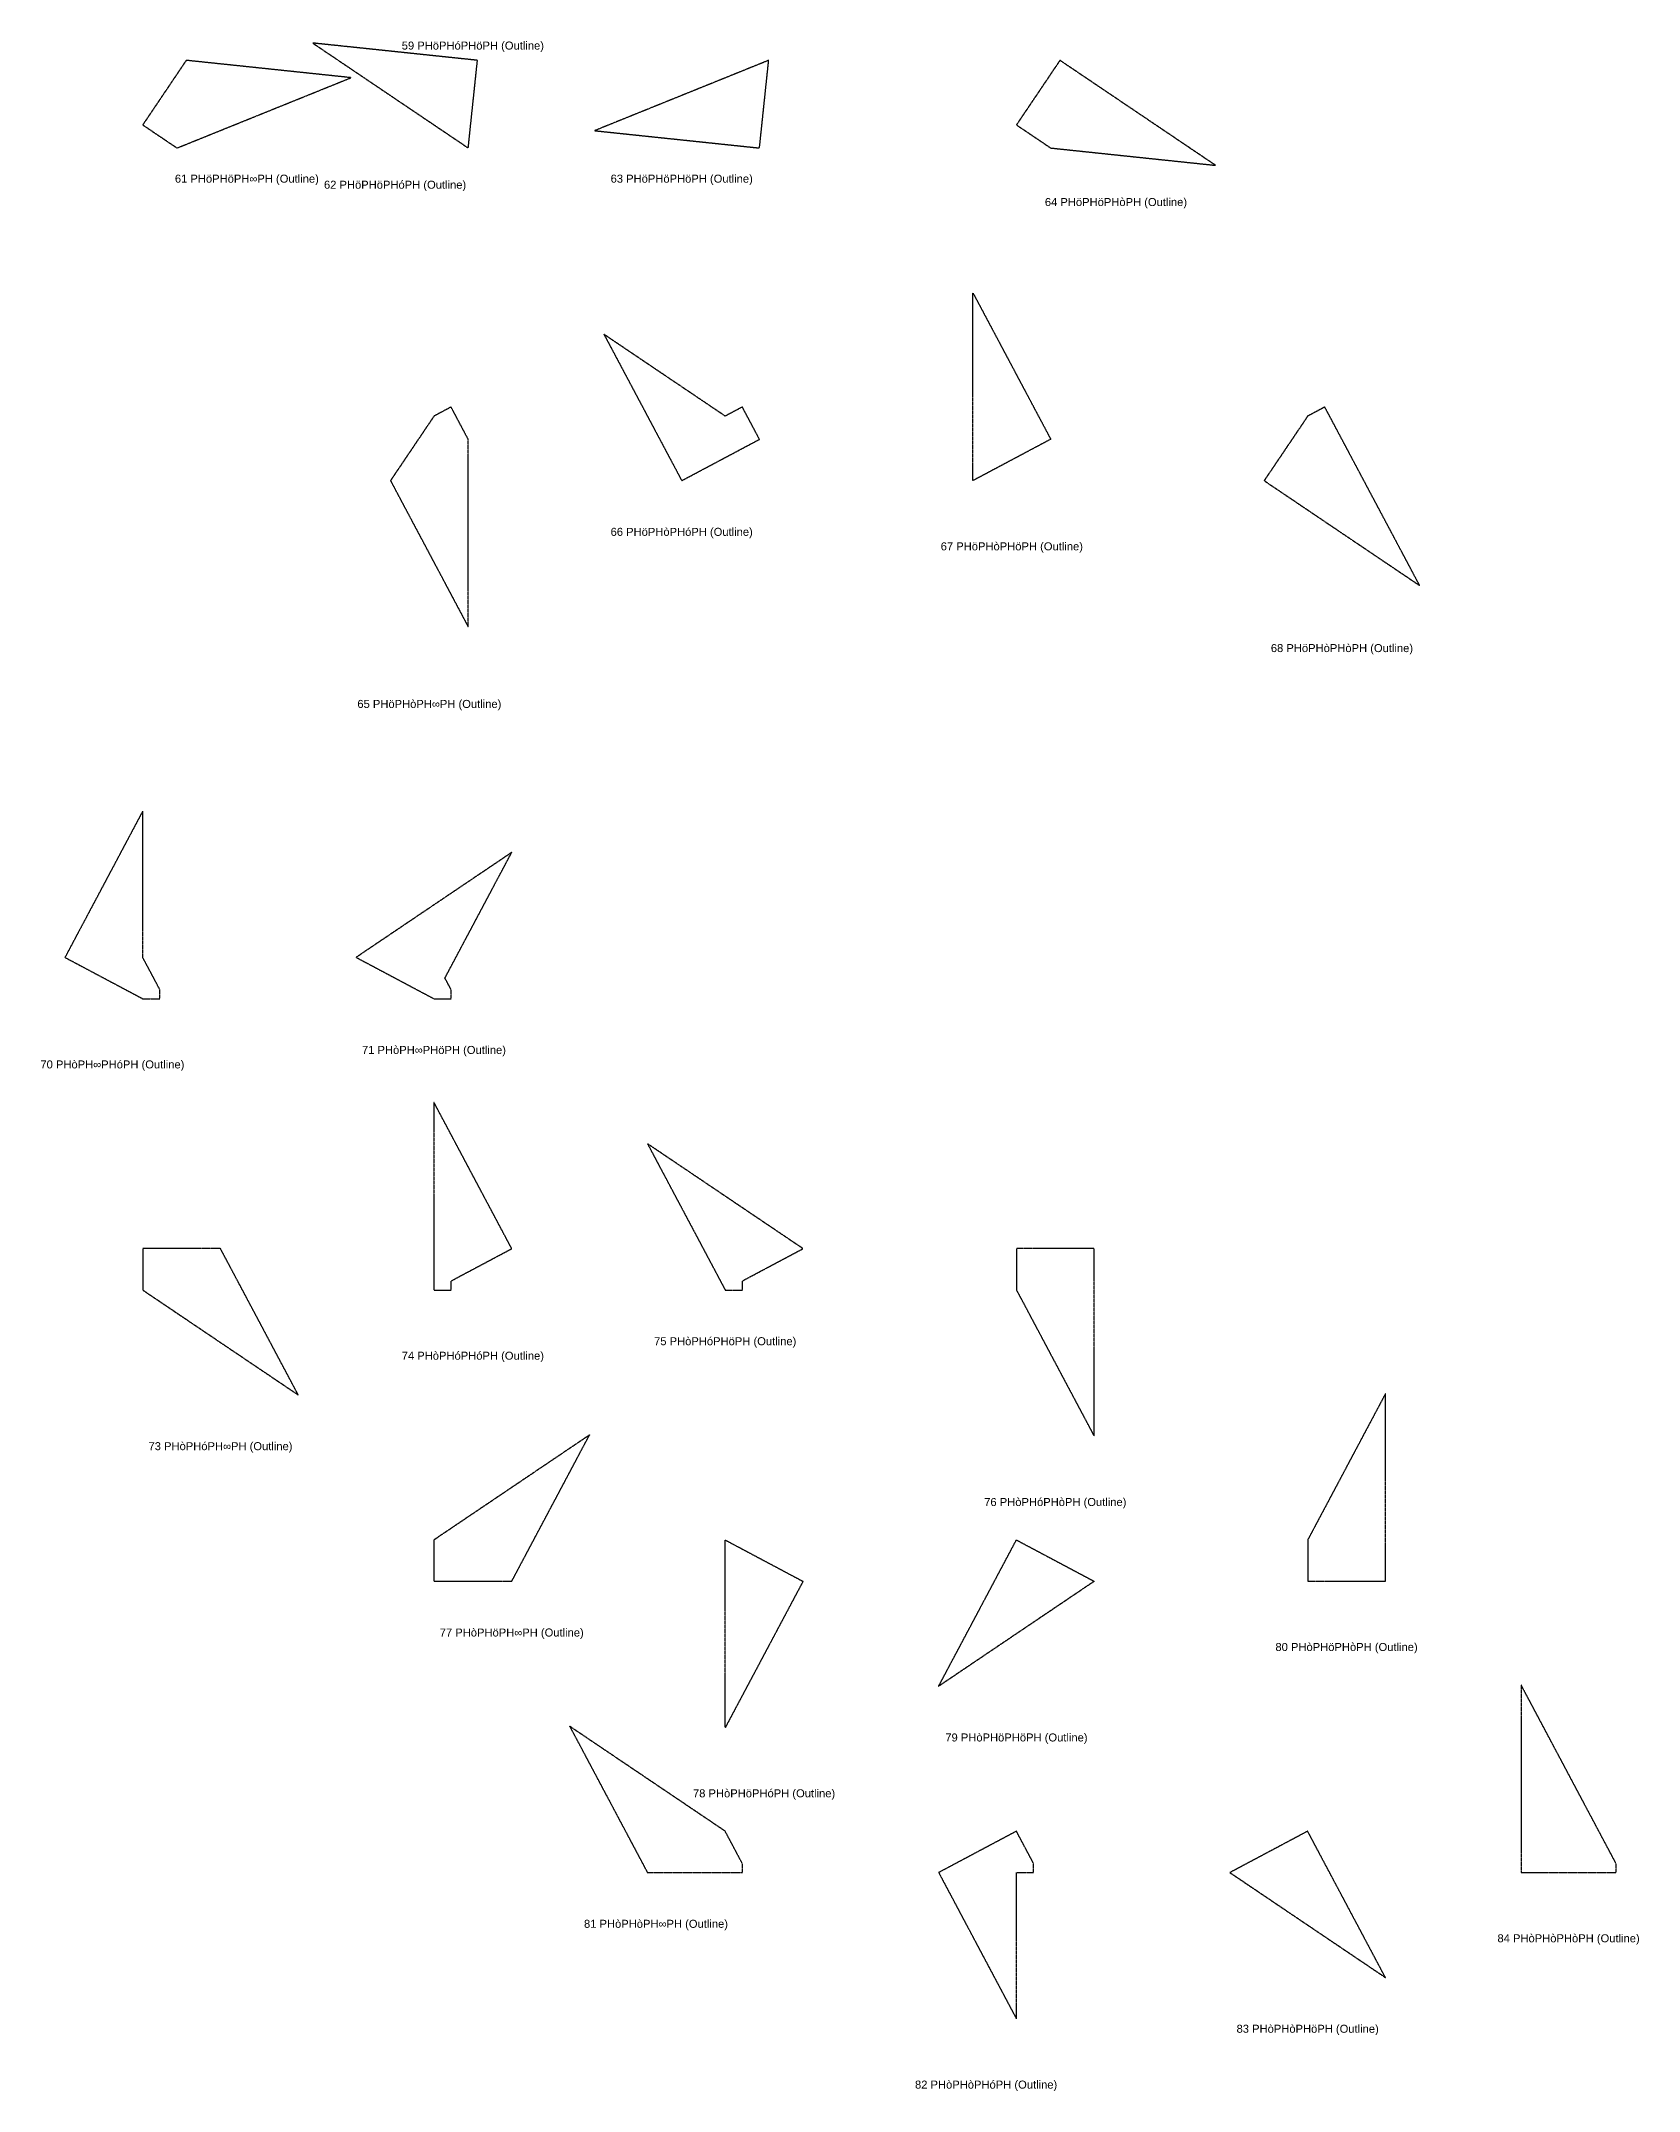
# Model space of a CAD drawing. Header units: millimetres. Extents: x 100562 to 3861006, y -7054888 to 24518.
# Drawn here: x 2462759 to 3861006, y -7054888 to -5261492 of the extents above; entities that cross this region are included whole.
import ezdxf
from ezdxf.enums import TextEntityAlignment as Align

# ---------------------------------------------------------------- set-up
doc = ezdxf.new("R2010")
doc.units = ezdxf.units.MM
doc.linetypes.add('DASHED', pattern=[19.05, 12.7, -6.35])
doc.styles.add('Arial', font='arial_0.ttf')

msp = doc.modelspace()

# ---------------------------------------------------------------- linework, layer by layer
at = {"linetype": 'DASHED'}
for points in [[(2844661, -5278430), (2700490, -5263277), (2836604, -5355087)], [(2551776, -5334851), (2581776, -5355087), (2734004, -5293583), (2589833, -5278430)], [(3091433, -5355087), (3099490, -5278430), (2947262, -5339934)], [(3316261, -5334851), (3346261, -5355087), (3490432, -5370240), (3354318, -5278430)], [(3278204, -5646101), (3278204, -5481918), (3346261, -5609915)], [(3023376, -5646101), (3091433, -5609915), (3076433, -5581704), (3061433, -5589680), (2955319, -5518105)], [(2821604, -5581704), (2806604, -5589680), (2768547, -5646101), (2836604, -5774098), (2836604, -5609915)], [(3586089, -5581704), (3571089, -5589680), (3533032, -5646101), (3669146, -5737911)], [(2483719, -6063150), (2551776, -6099336), (2566776, -6099336), (2566776, -6091360), (2551776, -6063150), (2551776, -5935153)], [(2738547, -6063150), (2806604, -6099336), (2821604, -6099336), (2821604, -6091360), (2816225, -6081243), (2874661, -5971340)], [(2806604, -6189981), (2806604, -6354164), (2821604, -6354164), (2821604, -6346189), (2874661, -6317978)], [(3061433, -6354164), (3076433, -6354164), (3076433, -6346189), (3129490, -6317978), (2993376, -6226168)], [(2619833, -6317978), (2551776, -6317978), (2551776, -6354164), (2687890, -6445974)], [(3384318, -6482161), (3384318, -6317978), (3316261, -6317978), (3316261, -6354164)], [(3571089, -6572806), (3571089, -6608993), (3639146, -6608993), (3639146, -6444810)], [(2806604, -6572806), (2806604, -6608993), (2874661, -6608993), (2942718, -6480996)], [(3129490, -6608993), (3061433, -6736989), (3061433, -6572806)], [(3248204, -6700803), (3316261, -6572806), (3384318, -6608993)], [(3757861, -6699638), (3757861, -6863821), (3840918, -6863821), (3840918, -6855845)], [(2993376, -6863821), (3076433, -6863821), (3076433, -6855845), (3061433, -6827634), (2925319, -6735824)], [(3316261, -6991817), (3316261, -6863821), (3331261, -6863821), (3331261, -6855845), (3316261, -6827634), (3248204, -6863821)], [(3503032, -6863821), (3639146, -6955631), (3571089, -6827634)]]:
    msp.add_lwpolyline(points, close=True, dxfattribs=at)

# ---------------------------------------------------------------- texts
at = {"linetype": 'DASHED', "ltscale": 100, "style": 'Arial'}
for s, p in [('59 PHöPHóPHöPH (Outline)', (2840633, -5265484)), ('61 PHöPHöPH∞PH (Outline)', (2642890, -5381917)), ('63 PHöPHöPHöPH (Outline)', (3023376, -5381917)), ('62 PHöPHöPHóPH (Outline)', (2772576, -5387220)), ('64 PHöPHöPHòPH (Outline)', (3403346, -5402373)), ('66 PHöPHòPHóPH (Outline)', (3023376, -5690900)), ('67 PHöPHòPHöPH (Outline)', (3312232, -5703565)), ('68 PHöPHòPHòPH (Outline)', (3601089, -5792584)), ('65 PHöPHòPH∞PH (Outline)', (2802576, -5841436)), ('71 PHòPH∞PHöPH (Outline)', (2806604, -6144135)), ('70 PHòPH∞PHóPH (Outline)', (2525248, -6156800)), ('75 PHòPHóPHöPH (Outline)', (3061433, -6398963)), ('74 PHòPHóPHóPH (Outline)', (2840633, -6411628)), ('73 PHòPHóPH∞PH (Outline)', (2619833, -6490773)), ('76 PHòPHóPHòPH (Outline)', (3350289, -6539625)), ('77 PHòPHöPH∞PH (Outline)', (2874661, -6653791)), ('80 PHòPHöPHòPH (Outline)', (3605118, -6666457)), ('79 PHòPHöPHöPH (Outline)', (3316261, -6745601)), ('78 PHòPHöPHóPH (Outline)', (3095461, -6794453)), ('81 PHòPHòPH∞PH (Outline)', (3000876, -6908620)), ('84 PHòPHòPHòPH (Outline)', (3799389, -6921285)), ('83 PHòPHòPHöPH (Outline)', (3571089, -7000430)), ('82 PHòPHòPHóPH (Outline)', (3289732, -7049282))]:
    msp.add_text(s, height=7000, dxfattribs=at).set_placement(p, align=Align.MIDDLE_CENTER)

doc.saveas('drawing.dxf')
